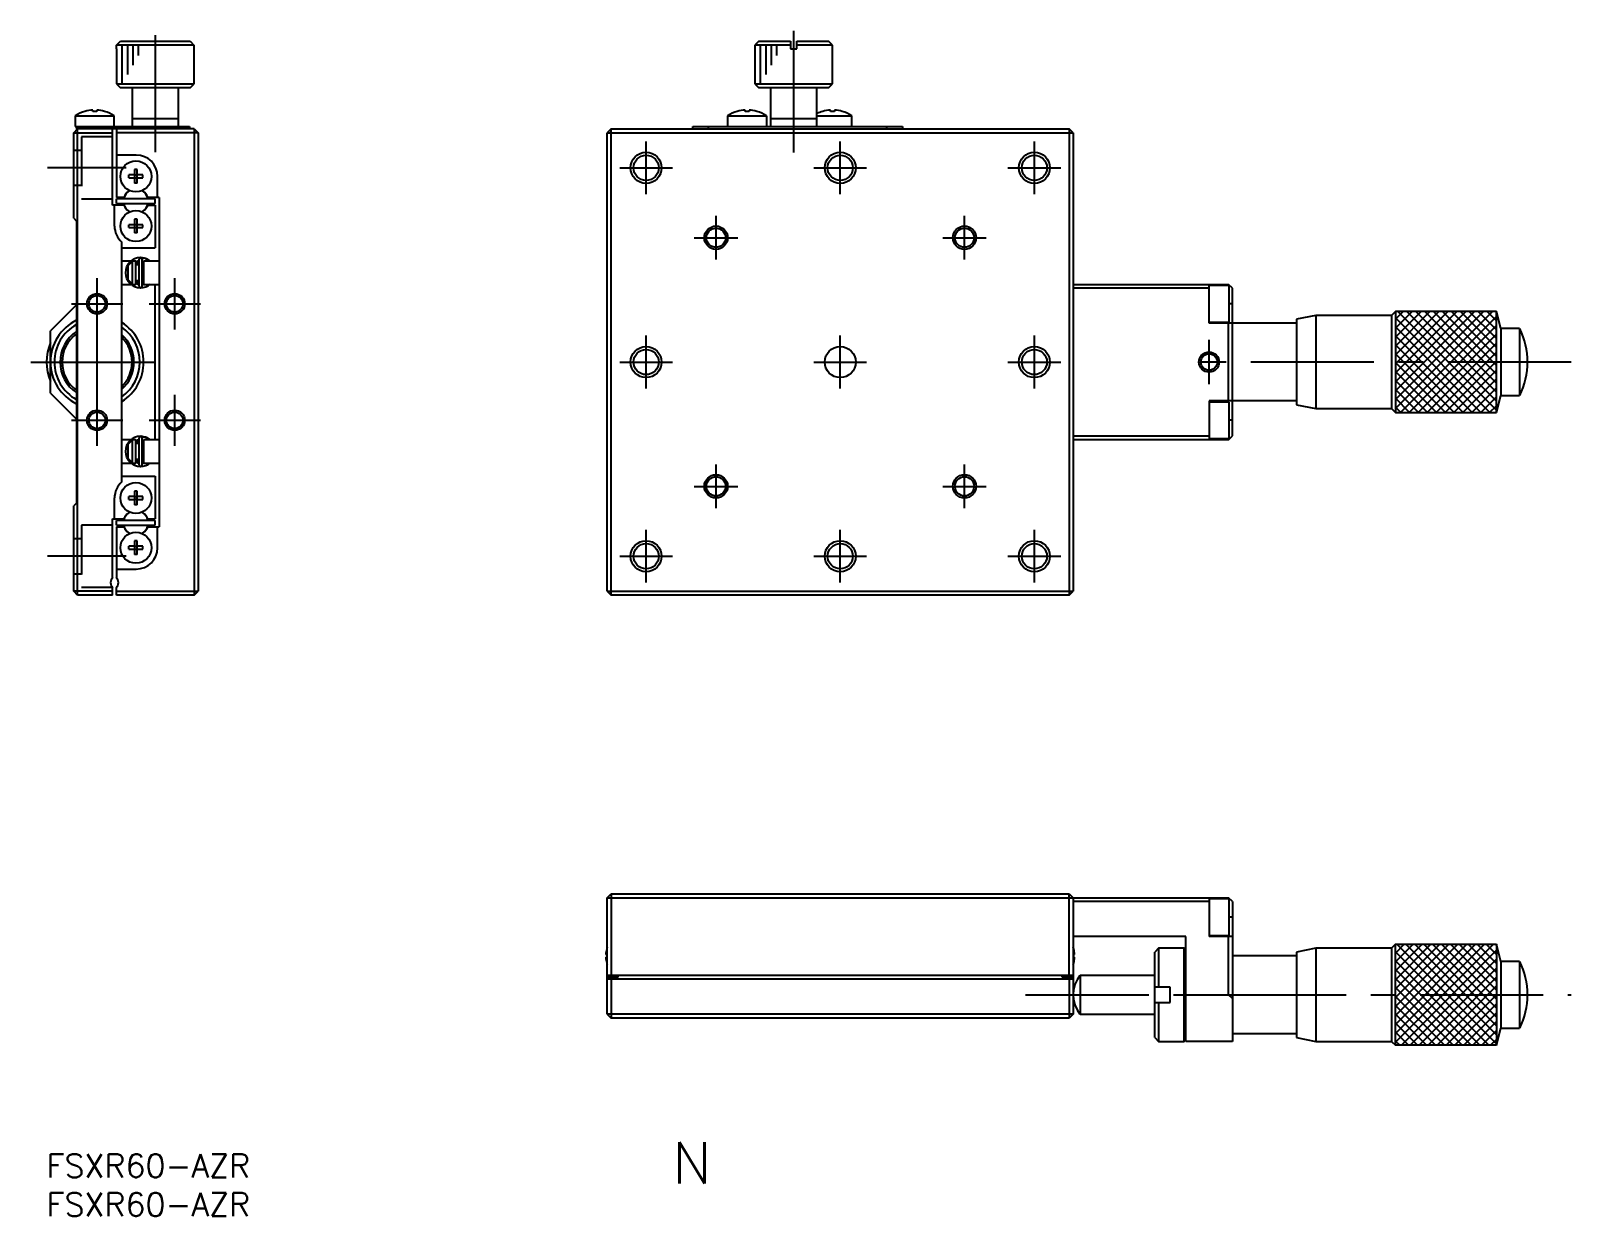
# Model space of a CAD drawing. Extents: x -2 to 452, y -8 to 300.
# Drawn here: x -2 to 196.3, y -8 to 144.6 of the extents above; entities that cross this region are included whole.
import ezdxf

# ---------------------------------------------------------------- set-up
doc = ezdxf.new("R2010")
doc.units = 0
doc.header["$LTSCALE"] = 0.5
doc.linetypes.add('CENTER', pattern=[50.8, 31.75, -6.35, 6.35, -6.35])
doc.linetypes.add('DASHED', pattern=[19.05, 12.7, -6.35])
for name, color, linetype in [('MSM_CENTER', 1, 'CENTER'), ('MSM_CONTINUOUS', 7, 'CONTINUOUS'), ('MSM_DASHED', 4, 'DASHED'), ('MSM_NARROW', 5, 'CONTINUOUS'), ('MSM_PART_NUMBER', 7, 'CONTINUOUS')]:
    doc.layers.add(name, color=color, linetype=linetype)
doc.styles.get("Standard").update_dxf_attribs({"font": 'txt.shx', "height": 3, "bigfont": 'bigfont.shx'})

# ---------------------------------------------------------------- blocks, each defined once
blk = doc.blocks.new('*U4')
at = {"layer": 'MSM_PART_NUMBER'}
blk.add_text('FSXR60-AZR', height=3, dxfattribs=at).set_placement((0, -3))
blk = doc.blocks.new('*U5')
at = {"layer": 'MSM_PART_NUMBER'}
blk.add_text('FSXR60-AZR', height=3, dxfattribs=at).set_placement((0, -8))

msp = doc.modelspace()

# ---------------------------------------------------------------- linework, layer by layer
at = {"layer": 'MSM_CENTER'}
for p, q in [((14, 144.04), (14, 128.97)), ((96.21, 144.59), (96.21, 128.92)), ((77.21, 123.55), (77.21, 130.35)), ((102.21, 123.55), (102.21, 130.35)), ((127.21, 123.55), (127.21, 130.35)), ((10.23, 126.95), (0.1, 126.95)), ((73.81, 126.95), (80.61, 126.95)), ((98.81, 126.95), (105.61, 126.95)), ((123.81, 126.95), (130.61, 126.95)), ((86.21, 115.15), (86.21, 120.75)), ((118.21, 115.15), (118.21, 120.75)), ((83.41, 117.95), (89.01, 117.95)), ((115.41, 117.95), (121.01, 117.95)), ((6.5, 106.15), (6.5, 112.75)), ((16.5, 106.15), (16.5, 112.75)), ((3.2, 109.45), (9.8, 109.45)), ((6.5, 93.42), (6.5, 110.49)), ((13.2, 109.45), (19.8, 109.45)), ((77.21, 98.55), (77.21, 105.35)), ((102.21, 98.55), (102.21, 105.35)), ((127.21, 98.55), (127.21, 105.35)), ((149.71, 99.12), (149.71, 104.79)), ((-2.03, 101.95), (15.03, 101.95)), ((73.81, 101.95), (80.61, 101.95)), ((98.81, 101.95), (105.61, 101.95)), ((123.81, 101.95), (130.61, 101.95)), ((196.35, 101.95), (146.08, 101.95)), ((6.5, 91.15), (6.5, 97.75)), ((16.5, 91.15), (16.5, 97.75)), ((3.2, 94.45), (9.8, 94.45)), ((13.2, 94.45), (19.8, 94.45)), ((86.21, 83.15), (86.21, 88.75)), ((118.21, 83.15), (118.21, 88.75)), ((83.41, 85.95), (89.01, 85.95)), ((115.41, 85.95), (121.01, 85.95)), ((77.21, 73.55), (77.21, 80.35)), ((102.21, 73.55), (102.21, 80.35)), ((127.21, 73.55), (127.21, 80.35)), ((10.23, 76.95), (0.1, 76.95)), ((73.81, 76.95), (80.61, 76.95)), ((98.81, 76.95), (105.61, 76.95)), ((123.81, 76.95), (130.61, 76.95)), ((126.08, 20.5), (196.35, 20.5))]:
    msp.add_line(p, q, dxfattribs=at)
at = {"layer": 'MSM_CONTINUOUS'}
for p, q in [((9.02, 142.75), (9.52, 143.25)), ((9.52, 143.25), (18.48, 143.25)), ((18.48, 143.25), (18.98, 142.75)), ((91.71, 143.25), (91.21, 142.75)), ((91.71, 143.25), (95.81, 143.25)), ((95.81, 143.25), (95.81, 142.25)), ((96.61, 142.25), (96.61, 143.25)), ((96.61, 143.25), (100.71, 143.25)), ((101.21, 142.75), (100.71, 143.25)), ((9, 142.25), (9.02, 142.25)), ((9, 142.25), (9, 137.75)), ((18.98, 142.75), (9.02, 142.75)), ((9.02, 142.25), (9.02, 142.75)), ((18.98, 142.75), (18.98, 142.25)), ((18.98, 142.25), (19, 142.25)), ((19, 137.75), (19, 142.25)), ((95.81, 142.75), (91.21, 142.75)), ((91.21, 142.75), (91.21, 137.75)), ((95.81, 142.25), (96.61, 142.25)), ((101.21, 142.75), (96.61, 142.75)), ((101.21, 137.75), (101.21, 142.75)), ((9, 137.75), (19, 137.75)), ((9, 137.75), (9.5, 137.25)), ((18.5, 137.25), (9.5, 137.25)), ((11, 137.25), (11, 132.25)), ((17, 132.25), (17, 137.25)), ((18.5, 137.25), (19, 137.75)), ((91.21, 137.75), (101.21, 137.75)), ((91.21, 137.75), (91.71, 137.25)), ((100.71, 137.25), (91.71, 137.25)), ((93.21, 137.25), (93.21, 132.25)), ((99.21, 132.25), (99.21, 137.25)), ((100.71, 137.25), (101.21, 137.75)), ((3.7, 133.64), (8.7, 133.64)), ((3.7, 133.64), (3.7, 132.25)), ((4.94, 134.22), (4.94, 134.22)), ((5.94, 134.22), (5.94, 134.39)), ((6.46, 134.39), (6.46, 134.22)), ((7.46, 134.22), (7.46, 134.22)), ((8.7, 132.25), (8.7, 133.64)), ((17, 133.25), (11, 133.25)), ((87.71, 133.64), (92.71, 133.64)), ((87.71, 133.64), (87.71, 132.25)), ((88.95, 134.22), (88.95, 134.22)), ((89.95, 134.22), (89.95, 134.39)), ((90.47, 134.39), (90.47, 134.22)), ((91.48, 134.22), (91.47, 134.22)), ((92.71, 133.64), (92.71, 132.25)), ((99.21, 133.25), (93.21, 133.25)), ((99.21, 133.64), (103.71, 133.64)), ((99.95, 134.22), (99.95, 134.22)), ((100.95, 134.22), (100.95, 134.39)), ((101.47, 134.39), (101.47, 134.22)), ((102.48, 134.22), (102.47, 134.22)), ((103.71, 132.25), (103.71, 133.64)), ((3.5, 131.45), (4, 131.95)), ((3.5, 131.45), (8.5, 131.45)), ((3.5, 120.45), (3.5, 131.45)), ((3.7, 132.25), (18.4, 132.25)), ((3.9, 131.95), (3.9, 132.25)), ((19, 131.95), (3.9, 131.95)), ((4, 71.95), (4, 131.95)), ((5.9, 132.25), (5.9, 131.95)), ((8.5, 122.15), (8.5, 131.95)), ((9, 131.95), (9, 123.15)), ((19.5, 131.45), (9, 131.45)), ((16.4, 131.95), (16.4, 132.25)), ((18.4, 132.25), (18.4, 131.95)), ((19, 131.95), (19.5, 131.45)), ((19, 131.95), (19, 71.95)), ((19.5, 131.45), (19.5, 72.45)), ((72.71, 131.95), (72.21, 131.45)), ((72.21, 72.45), (72.21, 131.45)), ((72.21, 131.45), (132.21, 131.45)), ((72.71, 131.95), (131.71, 131.95)), ((72.71, 71.95), (72.71, 131.95)), ((83.21, 131.95), (83.21, 132.25)), ((83.21, 132.25), (110.21, 132.25)), ((85.21, 132.25), (85.21, 131.95)), ((108.21, 131.95), (108.21, 132.25)), ((110.21, 132.25), (110.21, 131.95)), ((132.21, 131.45), (131.71, 131.95)), ((131.71, 131.95), (131.71, 71.95)), ((132.21, 131.45), (132.21, 72.45)), ((11.55, 128.6), (9, 128.6)), ((11.32, 126.03), (10.61, 126.03)), ((10.61, 125.67), (10.61, 126.03)), ((10.61, 125.67), (11.32, 125.67)), ((11.32, 126.74), (11.32, 126.03)), ((11.68, 126.74), (11.32, 126.74)), ((11.33, 126.02), (11.32, 126.03)), ((11.33, 125.68), (11.32, 125.67)), ((11.32, 125.67), (11.32, 124.97)), ((11.33, 126.02), (11.33, 125.68)), ((11.67, 126.02), (11.33, 126.02)), ((11.33, 125.68), (11.67, 125.68)), ((11.67, 126.02), (11.68, 126.03)), ((11.67, 125.68), (11.67, 126.02)), ((11.67, 125.68), (11.68, 125.67)), ((11.68, 126.03), (11.68, 126.74)), ((12.39, 126.03), (11.68, 126.03)), ((11.68, 124.97), (11.68, 125.67)), ((11.68, 125.67), (12.39, 125.67)), ((12.39, 125.67), (12.39, 126.03)), ((14.3, 123.15), (14.3, 125.85)), ((9.95, 123.15), (9, 123.15)), ((10.1, 123.41), (9.95, 123.15)), ((11.68, 124.97), (11.32, 124.97)), ((13.05, 123.15), (12.9, 123.41)), ((14.5, 123.15), (13.05, 123.15)), ((14.5, 123.15), (14.5, 80.75)), ((9.95, 122.15), (8.5, 122.15)), ((8.75, 119.45), (8.75, 122.15)), ((9, 122.35), (9, 122.95)), ((14, 122.95), (9, 122.95)), ((9, 122.35), (14, 122.35)), ((10.1, 121.89), (9.95, 122.15)), ((13.05, 122.15), (12.9, 121.89)), ((13.05, 122.15), (14, 122.15)), ((14, 122.35), (14, 122.95)), ((14, 122.15), (14, 116.65)), ((3.5, 120.45), (3.85, 120.1)), ((3.85, 120.1), (3.85, 83.8)), ((11.32, 119.63), (10.61, 119.63)), ((10.61, 119.27), (10.61, 119.63)), ((10.61, 119.27), (11.32, 119.27)), ((11.32, 120.34), (11.32, 119.63)), ((11.68, 120.34), (11.32, 120.34)), ((11.33, 119.62), (11.32, 119.63)), ((11.33, 119.28), (11.32, 119.27)), ((11.32, 119.27), (11.32, 118.57)), ((11.33, 119.62), (11.33, 119.28)), ((11.67, 119.62), (11.33, 119.62)), ((11.33, 119.28), (11.67, 119.28)), ((11.67, 119.62), (11.68, 119.63)), ((11.67, 119.28), (11.67, 119.62)), ((11.67, 119.28), (11.68, 119.27)), ((11.68, 119.63), (11.68, 120.34)), ((12.39, 119.63), (11.68, 119.63)), ((11.68, 118.57), (11.68, 119.27)), ((11.68, 119.27), (12.39, 119.27)), ((12.39, 119.27), (12.39, 119.63)), ((9.7, 86.53), (9.7, 117.37)), ((11.68, 118.57), (11.32, 118.57)), ((9.7, 116.65), (14, 116.65)), ((11.9, 115.2), (11.9, 111.7)), ((12.59, 115.3), (12.13, 115.4)), ((12.3, 115.23), (12.29, 115.23)), ((12.29, 111.7), (12.29, 115.2)), ((12.33, 115.24), (12.3, 115.23)), ((12.36, 115.26), (12.33, 115.24)), ((12.4, 115.27), (12.36, 115.26)), ((12.43, 115.28), (12.4, 115.27)), ((12.46, 115.28), (12.43, 115.28)), ((12.5, 115.29), (12.46, 115.28)), ((12.53, 115.29), (12.5, 115.29)), ((12.57, 115.3), (12.53, 115.29)), ((12.6, 115.3), (12.57, 115.3)), ((12.63, 115.3), (12.6, 115.3)), ((12.67, 115.29), (12.63, 115.3)), ((12.7, 115.29), (12.67, 115.29)), ((12.74, 115.28), (12.7, 115.29)), ((12.77, 115.27), (12.74, 115.28)), ((12.8, 115.26), (12.77, 115.27)), ((12.87, 115.24), (12.78, 114.95)), ((12.83, 115.25), (12.8, 115.26)), ((12.87, 115.24), (12.83, 115.25)), ((13.34, 114.95), (12.87, 115.24)), ((10.86, 114.95), (9.7, 114.95)), ((10.5, 114.37), (11, 114.9)), ((10.5, 112.53), (10.5, 114.37)), ((10.86, 114.95), (10.86, 114.95)), ((10.86, 114.95), (10.86, 114.95)), ((11, 114.95), (11, 111.95)), ((11.5, 114.95), (11, 114.95)), ((11.5, 114.89), (11.9, 115)), ((11.5, 111.95), (11.5, 114.95)), ((11.9, 114.45), (11.5, 114.45)), ((11.69, 114.95), (11.69, 114.95)), ((11.69, 114.95), (11.69, 114.95)), ((11.7, 114.95), (11.69, 114.95)), ((11.7, 114.45), (11.7, 114.95)), ((12.29, 114.6), (12.31, 114.68)), ((12.5, 114.45), (12.29, 114.45)), ((12.31, 114.68), (12.5, 114.89)), ((12.5, 114.95), (12.5, 111.95)), ((14.5, 114.95), (12.5, 114.95)), ((9.7, 111.95), (10.86, 111.95)), ((11, 112.01), (10.5, 112.54)), ((11, 111.95), (11.5, 111.95)), ((11.5, 112.45), (11.9, 112.45)), ((11.9, 111.91), (11.5, 112.02)), ((11.69, 111.95), (11.7, 111.95)), ((11.69, 111.95), (11.69, 111.95)), ((11.69, 111.95), (11.69, 111.95)), ((11.69, 111.95), (11.69, 111.95)), ((11.69, 111.95), (11.69, 111.95)), ((11.7, 111.95), (11.7, 112.45)), ((12.29, 112.45), (12.5, 112.45)), ((12.5, 112.01), (12.3, 112.26)), ((12.5, 111.95), (12.29, 111.91)), ((12.51, 111.95), (12.5, 111.95)), ((12.5, 111.95), (14.5, 111.95)), ((14, 91.95), (14, 111.95)), ((132.21, 111.95), (152.21, 111.95)), ((149.71, 111.45), (132.21, 111.45)), ((149.71, 106.95), (149.71, 111.95)), ((152.31, 111.8), (149.71, 111.8)), ((152.71, 111.45), (152.21, 111.95)), ((152.31, 107.1), (152.31, 111.8)), ((152.71, 92.45), (152.71, 111.45)), ((3.85, 109.3), (0.5, 105.95)), ((152.71, 109.45), (152.31, 109.45)), ((163.46, 107.95), (160.96, 107.45)), ((160.96, 107.45), (160.96, 96.45)), ((163.46, 107.95), (163.46, 95.95)), ((173.21, 107.95), (163.46, 107.95)), ((173.71, 108.45), (173.21, 107.95)), ((173.21, 107.95), (173.21, 95.95)), ((186.71, 108.45), (173.71, 108.45)), ((173.71, 108.45), (173.71, 95.45)), ((187.3, 106.25), (186.71, 108.45)), ((186.71, 95.45), (186.71, 108.45)), ((0.5, 97.95), (0.5, 105.95)), ((149.71, 107.1), (152.31, 107.1)), ((160.96, 106.95), (149.71, 106.95)), ((152.21, 96.95), (152.21, 106.95)), ((187.3, 106.25), (187.3, 97.65)), ((189.71, 106.25), (187.3, 106.25)), ((189.71, 106.25), (189.71, 97.65)), ((0.5, 97.95), (3.85, 94.6)), ((186.71, 95.45), (187.3, 97.65)), ((187.3, 97.65), (189.71, 97.65)), ((160.96, 96.95), (149.71, 96.95)), ((149.71, 96.95), (149.71, 91.95)), ((152.31, 96.8), (149.71, 96.8)), ((152.31, 92.1), (152.31, 96.8)), ((160.96, 96.45), (163.46, 95.95)), ((163.46, 95.95), (173.21, 95.95)), ((173.21, 95.95), (173.71, 95.45)), ((173.71, 95.45), (186.71, 95.45)), ((152.71, 94.45), (152.31, 94.45)), ((10.86, 91.95), (9.7, 91.95)), ((10.5, 91.37), (11, 91.9)), ((10.5, 89.53), (10.5, 91.37)), ((10.86, 91.95), (10.86, 91.95)), ((10.86, 91.95), (10.86, 91.95)), ((11, 91.95), (11, 88.95)), ((11.5, 91.95), (11, 91.95)), ((11.5, 91.89), (11.9, 92)), ((11.5, 88.95), (11.5, 91.95)), ((11.9, 91.45), (11.5, 91.45)), ((11.69, 91.95), (11.69, 91.95)), ((11.69, 91.95), (11.69, 91.95)), ((11.7, 91.95), (11.69, 91.95)), ((11.7, 91.45), (11.7, 91.95)), ((11.9, 92.2), (11.9, 88.7)), ((12.59, 92.3), (12.13, 92.4)), ((12.3, 92.23), (12.29, 92.23)), ((12.29, 88.7), (12.29, 92.2)), ((12.29, 91.6), (12.31, 91.68)), ((12.5, 91.45), (12.29, 91.45)), ((12.33, 92.24), (12.3, 92.23)), ((12.31, 91.68), (12.5, 91.89)), ((12.36, 92.26), (12.33, 92.24)), ((12.4, 92.27), (12.36, 92.26)), ((12.43, 92.28), (12.4, 92.27)), ((12.46, 92.28), (12.43, 92.28)), ((12.5, 92.29), (12.46, 92.28)), ((12.53, 92.29), (12.5, 92.29)), ((12.5, 91.95), (12.5, 88.95)), ((14.5, 91.95), (12.5, 91.95)), ((12.57, 92.3), (12.53, 92.29)), ((12.6, 92.3), (12.57, 92.3)), ((12.63, 92.3), (12.6, 92.3)), ((12.67, 92.29), (12.63, 92.3)), ((12.7, 92.29), (12.67, 92.29)), ((12.74, 92.28), (12.7, 92.29)), ((12.77, 92.27), (12.74, 92.28)), ((12.8, 92.26), (12.77, 92.27)), ((12.87, 92.24), (12.78, 91.95)), ((12.83, 92.25), (12.8, 92.26)), ((12.87, 92.24), (12.83, 92.25)), ((13.34, 91.95), (12.87, 92.24)), ((132.21, 92.45), (149.71, 92.45)), ((152.21, 91.95), (132.21, 91.95)), ((149.71, 92.1), (152.31, 92.1)), ((152.21, 91.95), (152.71, 92.45)), ((11, 89.01), (10.5, 89.54)), ((11.5, 89.45), (11.9, 89.45)), ((11.7, 88.95), (11.7, 89.45)), ((12.29, 89.45), (12.5, 89.45)), ((9.7, 88.95), (10.86, 88.95)), ((11, 88.95), (11.5, 88.95)), ((11.9, 88.91), (11.5, 89.02)), ((11.69, 88.95), (11.7, 88.95)), ((11.69, 88.95), (11.69, 88.95)), ((11.69, 88.95), (11.69, 88.95)), ((11.69, 88.95), (11.69, 88.95)), ((11.69, 88.95), (11.69, 88.95)), ((12.5, 89.01), (12.3, 89.26)), ((12.5, 88.95), (12.29, 88.91)), ((12.51, 88.95), (12.5, 88.95)), ((12.5, 88.95), (14.5, 88.95)), ((9.7, 87.25), (14, 87.25)), ((11.32, 85.34), (11.32, 84.63)), ((11.68, 85.34), (11.32, 85.34)), ((11.68, 84.63), (11.68, 85.34)), ((14, 87.25), (14, 81.75)), ((3.85, 83.8), (3.5, 83.45)), ((3.5, 72.45), (3.5, 83.45)), ((8.75, 81.75), (8.75, 84.45)), ((11.32, 84.63), (10.61, 84.63)), ((10.61, 84.27), (10.61, 84.63)), ((10.61, 84.27), (11.32, 84.27)), ((11.33, 84.62), (11.32, 84.63)), ((11.33, 84.28), (11.32, 84.27)), ((11.32, 84.27), (11.32, 83.57)), ((11.68, 83.57), (11.32, 83.57)), ((11.33, 84.62), (11.33, 84.28)), ((11.67, 84.62), (11.33, 84.62)), ((11.33, 84.28), (11.67, 84.28)), ((11.67, 84.62), (11.68, 84.63)), ((11.67, 84.28), (11.67, 84.62)), ((11.67, 84.28), (11.68, 84.27)), ((12.39, 84.63), (11.68, 84.63)), ((11.68, 83.57), (11.68, 84.27)), ((11.68, 84.27), (12.39, 84.27)), ((12.39, 84.27), (12.39, 84.63)), ((8.5, 81.75), (9.95, 81.75)), ((8.5, 74.21), (8.5, 81.75)), ((9, 80.95), (9, 81.55)), ((14, 81.55), (9, 81.55)), ((10.1, 82.01), (9.95, 81.75)), ((13.05, 81.75), (12.9, 82.01)), ((13.05, 81.75), (14, 81.75)), ((14, 80.95), (14, 81.55)), ((9, 80.95), (14, 80.95)), ((9, 80.75), (9, 74.21)), ((9, 80.75), (9.95, 80.75)), ((10.1, 80.49), (9.95, 80.75)), ((13.05, 80.75), (12.9, 80.49)), ((13.05, 80.75), (14.5, 80.75)), ((14.3, 78.05), (14.3, 80.75)), ((11.32, 78.23), (10.61, 78.23)), ((10.61, 77.87), (10.61, 78.23)), ((10.61, 77.87), (11.32, 77.87)), ((11.32, 78.94), (11.32, 78.23)), ((11.68, 78.94), (11.32, 78.94)), ((11.33, 78.22), (11.32, 78.23)), ((11.33, 77.88), (11.32, 77.87)), ((11.32, 77.87), (11.32, 77.17)), ((11.33, 78.22), (11.33, 77.88)), ((11.67, 78.22), (11.33, 78.22)), ((11.33, 77.88), (11.67, 77.88)), ((11.67, 78.22), (11.68, 78.23)), ((11.67, 77.88), (11.67, 78.22)), ((11.67, 77.88), (11.68, 77.87)), ((11.68, 78.23), (11.68, 78.94)), ((12.39, 78.23), (11.68, 78.23)), ((11.68, 77.17), (11.68, 77.87)), ((11.68, 77.87), (12.39, 77.87)), ((12.39, 77.87), (12.39, 78.23)), ((11.68, 77.17), (11.32, 77.17)), ((9, 75.3), (11.55, 75.3)), ((8.5, 72.45), (3.5, 72.45)), ((4, 71.95), (3.5, 72.45)), ((8.5, 71.95), (4, 71.95)), ((8.5, 71.95), (8.5, 72.89)), ((9, 71.95), (9, 72.89)), ((9, 72.45), (19.5, 72.45)), ((19, 71.95), (9, 71.95)), ((19, 71.95), (19.5, 72.45)), ((72.21, 72.45), (132.21, 72.45)), ((72.21, 72.45), (72.71, 71.95)), ((131.71, 71.95), (72.71, 71.95)), ((131.71, 71.95), (132.21, 72.45)), ((72.21, 33), (72.71, 33.5)), ((72.21, 33), (152.21, 33)), ((72.21, 18), (72.21, 33)), ((72.71, 33.5), (72.71, 23)), ((72.71, 33.5), (131.71, 33.5)), ((131.71, 23), (131.71, 33.5)), ((131.71, 33.5), (132.21, 33)), ((132.21, 33), (132.21, 18)), ((149.71, 32.5), (132.21, 32.5)), ((149.71, 33), (149.71, 28)), ((152.31, 32.85), (149.71, 32.85)), ((152.71, 32.5), (152.21, 33)), ((152.31, 28.15), (152.31, 32.85)), ((152.71, 32.5), (152.71, 14.5)), ((152.71, 30.5), (152.31, 30.5)), ((146.71, 28), (132.21, 28)), ((146.71, 14.5), (146.71, 28)), ((149.71, 28.15), (152.31, 28.15)), ((152.71, 28), (149.71, 28)), ((152.21, 20.5), (152.21, 28)), ((72.14, 26.39), (72.14, 26.39)), ((132.28, 26.39), (132.29, 26.39)), ((143.21, 26.5), (142.71, 26)), ((142.71, 15), (142.71, 26)), ((143.21, 26.5), (143.21, 21.5)), ((146.51, 26.5), (143.21, 26.5)), ((146.51, 14.5), (146.51, 26.5)), ((146.71, 26.3), (146.51, 26.5)), ((163.46, 26.5), (160.96, 26)), ((160.96, 26), (160.96, 15)), ((163.46, 26.5), (163.46, 14.5)), ((173.21, 26.5), (163.46, 26.5)), ((173.71, 27), (173.21, 26.5)), ((173.21, 26.5), (173.21, 14.5)), ((173.71, 14), (173.71, 27)), ((173.71, 27), (186.71, 27)), ((186.71, 27), (186.71, 14)), ((187.3, 24.8), (186.71, 27)), ((72.02, 25.68), (72.14, 25.68)), ((72.14, 25.32), (72.02, 25.32)), ((72.14, 24.61), (72.14, 24.61)), ((132.28, 25.68), (132.4, 25.68)), ((132.4, 25.32), (132.28, 25.32)), ((132.29, 24.61), (132.28, 24.61)), ((160.96, 25.5), (152.71, 25.5)), ((187.3, 24.8), (187.3, 16.2)), ((189.71, 24.8), (187.3, 24.8)), ((189.71, 24.8), (189.71, 16.2)), ((132.21, 23), (72.21, 23)), ((72.21, 22.75), (73.61, 22.75)), ((132.21, 22.5), (72.21, 22.5)), ((72.71, 22.5), (72.71, 17.5)), ((73.61, 22.75), (73.61, 23)), ((130.81, 22.75), (130.81, 23)), ((130.81, 22.75), (132.21, 22.75)), ((131.71, 22.5), (131.71, 17.5)), ((133.09, 23), (133.09, 18)), ((142.71, 23), (133.09, 23)), ((144.71, 21.5), (142.71, 21.5)), ((144.71, 19.5), (144.71, 21.5)), ((146.71, 20.5), (152.21, 20.5)), ((152.71, 20), (152.21, 20.5)), ((132.21, 18), (72.21, 18)), ((72.21, 18), (72.71, 17.5)), ((132.21, 18), (131.71, 17.5)), ((133.09, 18), (142.71, 18)), ((142.71, 19.5), (144.71, 19.5)), ((143.21, 19.5), (143.21, 14.5)), ((131.71, 17.5), (72.71, 17.5)), ((186.71, 14), (187.3, 16.2)), ((187.3, 16.2), (189.71, 16.2)), ((142.71, 15), (143.21, 14.5)), ((143.21, 14.5), (146.51, 14.5)), ((146.51, 14.5), (146.71, 14.7)), ((152.71, 14.5), (146.71, 14.5)), ((152.71, 15.5), (160.96, 15.5)), ((160.96, 15), (163.46, 14.5)), ((163.46, 14.5), (173.21, 14.5)), ((173.21, 14.5), (173.71, 14)), ((186.71, 14), (173.71, 14))]:
    msp.add_line(p, q, dxfattribs=at)
for centre, radius in [((11.5, 125.85), 2), ((77.21, 126.95), 1.62), ((102.21, 126.95), 1.62), ((127.21, 126.95), 1.62), ((11.5, 119.45), 2), ((86.21, 117.95), 1.23), ((118.21, 117.95), 1.23), ((6.5, 109.45), 1.06), ((16.5, 109.45), 1.06), ((77.21, 101.95), 1.62), ((102.21, 101.95), 2), ((127.21, 101.95), 1.62), ((149.71, 101.95), 1.06), ((6.5, 94.45), 1.06), ((16.5, 94.45), 1.06), ((11.5, 84.45), 2), ((86.21, 85.95), 1.23), ((118.21, 85.95), 1.23), ((11.5, 78.05), 2), ((77.21, 76.95), 1.62), ((102.21, 76.95), 1.62), ((127.21, 76.95), 1.62)]:
    msp.add_circle(centre, radius, dxfattribs=at)
for centre, radius, start, end in [((6.2, 129.9), 4.5, 106.2858, 123.749), ((6.2, 129.9), 4.49, 93.3178, 106.2694), ((6.2, 129.16), 5.06, 87.0558, 92.9442), ((6.2, 129.9), 4.49, 73.7306, 86.6822), ((6.2, 129.9), 4.5, 56.251, 73.7142), ((90.21, 129.9), 4.5, 106.2858, 123.749), ((90.21, 129.9), 4.49, 93.3178, 106.2694), ((90.21, 129.16), 5.06, 87.0558, 92.9442), ((90.21, 129.9), 4.49, 73.7306, 86.6822), ((90.21, 129.9), 4.5, 56.251, 73.7142), ((101.21, 129.9), 4.5, 106.2858, 116.3878), ((101.21, 129.9), 4.49, 93.3178, 106.2694), ((101.21, 129.16), 5.06, 87.0558, 92.9442), ((101.21, 129.9), 4.49, 73.7306, 86.6822), ((101.21, 129.9), 4.5, 56.251, 73.7142), ((11.55, 125.85), 2.75, 0, 90), ((11.5, 122.65), 1.59, 120.4333, 169.107), ((11.61, 122.54), 1.75, 121.8815, 150), ((11.5, 122.65), 1.59, 10.893, 59.5668), ((11.39, 122.54), 1.75, 30, 58.1185), ((11.5, 122.65), 1.59, 190.8931, 239.5668), ((11.61, 122.77), 1.75, 210, 238.1185), ((11.5, 122.65), 1.59, 300.4332, 349.1069), ((11.39, 122.77), 1.75, 301.8815, 330), ((11.5, 119.45), 2.75, 180, 229.1148), ((12.1, 113.45), 1.94, 90.6685, 269.2598), ((12.1, 115.2), 0.195, 0, 180), ((12.1, 111.7), 0.195, 180, 0), ((12.1, 113.46), 1.95, 270.7712, 309.4295), ((6.5, 101.95), 6, 116.2103, 243.7897), ((6.5, 101.95), 5.5, 118.8042, 241.1958), ((6.5, 101.95), 4.75, 123.9103, 236.0897), ((6.5, 101.95), 4.5, 126.0782, 233.9218), ((6.5, 101.95), 6, 302.231, 57.769), ((6.5, 101.95), 5.5, 305.5785, 54.4215), ((6.5, 101.95), 4.75, 312.3521, 47.6479), ((180.97, 101.95), 9.75, 333.8162, 26.1838), ((6.5, 101.95), 6.5, 157.3802, 202.6198), ((6.5, 101.95), 4.5, 315.3254, 44.6746), ((12.1, 90.45), 1.94, 90.6685, 269.2598), ((12.1, 92.2), 0.195, 0, 180), ((12.1, 88.7), 0.195, 180, 0), ((12.1, 90.46), 1.95, 270.7712, 309.4295), ((11.5, 84.45), 2.75, 130.8852, 180), ((11.5, 81.25), 1.59, 120.4333, 169.107), ((11.61, 81.14), 1.75, 121.8815, 150), ((11.5, 81.25), 1.59, 10.893, 59.5668), ((11.39, 81.14), 1.75, 30, 58.1185), ((11.5, 81.25), 1.59, 190.8931, 239.5668), ((11.61, 81.37), 1.75, 210, 238.1185), ((11.5, 81.25), 1.59, 300.4332, 349.1069), ((11.39, 81.37), 1.75, 301.8815, 330), ((11.55, 78.05), 2.75, 270, 0), ((9.25, 73.55), 1, 138.5904, 221.4096), ((8.25, 73.55), 1, 318.5904, 41.4096), ((75.21, 25.5), 3.19, 163.8933, 176.7703), ((75.21, 25.5), 3.2, 159.6359, 163.8775), ((129.21, 25.5), 3.2, 16.1225, 20.3641), ((129.21, 25.5), 3.19, 3.2297, 16.1067), ((75.21, 25.5), 3.19, 183.2297, 196.1067), ((75.66, 25.5), 3.52, 177.0665, 182.9335), ((75.21, 25.5), 3.2, 196.1225, 200.3641), ((129.21, 25.5), 3.2, 339.6359, 343.8775), ((128.98, 25.5), 3.31, 356.88, 3.12), ((129.21, 25.5), 3.19, 343.8933, 356.7703), ((180.97, 20.5), 9.75, 333.8162, 26.1838), ((136.21, 20.5), 4, 141.3178, 218.6822)]:
    msp.add_arc(centre, radius, start, end, dxfattribs=at)
at = {"layer": 'MSM_DASHED'}
for p, q in [((8.45, 130.95), (4.5, 130.95)), ((4.5, 130.95), (4.5, 122.95)), ((4.5, 129.2), (3.5, 129.2)), ((3.5, 124.7), (4.5, 124.7)), ((4.5, 122.95), (8.5, 122.95)), ((8.5, 80.95), (4.5, 80.95)), ((4.5, 80.95), (4.5, 72.95)), ((4.5, 79.2), (3.5, 79.2)), ((3.5, 74.7), (4.5, 74.7)), ((4.5, 72.95), (8.5, 72.95))]:
    msp.add_line(p, q, dxfattribs=at)
at = {"layer": 'MSM_NARROW'}
for p, q in [((9.7, 142.75), (9.7, 137.75)), ((10.4, 142.75), (10.4, 138.97)), ((11.1, 142.75), (11.1, 140.18)), ((11.8, 142.75), (11.8, 141.39)), ((91.91, 142.75), (91.91, 137.75)), ((92.61, 142.75), (92.61, 138.97)), ((93.31, 142.75), (93.31, 140.18)), ((94.01, 142.75), (94.01, 141.39)), ((173.71, 107.45), (174.71, 108.45)), ((173.71, 106.3), (175.86, 108.45)), ((173.71, 105.16), (177.01, 108.45)), ((173.71, 104.01), (178.16, 108.45)), ((173.71, 102.86), (179.31, 108.45)), ((173.71, 101.71), (180.46, 108.45)), ((173.71, 100.56), (181.61, 108.45)), ((173.71, 99.41), (182.76, 108.45)), ((173.71, 98.26), (183.91, 108.45)), ((173.71, 97.11), (185.05, 108.45)), ((173.71, 95.96), (186.2, 108.45)), ((185.88, 95.45), (173.71, 107.62)), ((186.71, 95.77), (174.03, 108.45)), ((174.35, 95.45), (186.71, 107.81)), ((186.71, 96.92), (175.18, 108.45)), ((186.71, 98.07), (176.33, 108.45)), ((186.71, 99.22), (177.48, 108.45)), ((186.71, 100.37), (178.63, 108.45)), ((186.71, 101.52), (179.78, 108.45)), ((186.71, 102.66), (180.92, 108.45)), ((186.71, 103.81), (182.07, 108.45)), ((186.71, 104.96), (183.22, 108.45)), ((186.71, 106.11), (184.37, 108.45)), ((186.71, 107.26), (185.52, 108.45)), ((186.71, 108.41), (186.67, 108.45)), ((184.73, 95.45), (173.71, 106.47)), ((183.58, 95.45), (173.71, 105.32)), ((175.5, 95.45), (186.71, 106.67)), ((176.65, 95.45), (186.71, 105.52)), ((182.43, 95.45), (173.71, 104.17)), ((177.8, 95.45), (186.71, 104.37)), ((178.95, 95.45), (186.71, 103.22)), ((181.28, 95.45), (173.71, 103.02)), ((180.14, 95.45), (173.71, 101.88)), ((180.1, 95.45), (186.71, 102.07)), ((178.99, 95.45), (173.71, 100.73)), ((177.84, 95.45), (173.71, 99.58)), ((181.25, 95.45), (186.71, 100.92)), ((182.4, 95.45), (186.71, 99.77)), ((176.69, 95.45), (173.71, 98.43)), ((175.54, 95.45), (173.71, 97.28)), ((183.54, 95.45), (186.71, 98.62)), ((184.69, 95.45), (186.71, 97.47)), ((174.39, 95.45), (173.71, 96.13)), ((185.84, 95.45), (186.71, 96.32)), ((173.71, 25.87), (174.84, 27)), ((173.71, 24.72), (175.99, 27)), ((173.71, 23.57), (177.14, 27)), ((173.71, 22.42), (178.29, 27)), ((173.71, 21.28), (179.44, 27)), ((173.71, 20.13), (180.59, 27)), ((173.71, 18.98), (181.74, 27)), ((173.71, 17.83), (182.89, 27)), ((173.71, 16.68), (184.03, 27)), ((173.71, 15.53), (185.18, 27)), ((173.71, 14.38), (186.33, 27)), ((185.75, 14), (173.71, 26.04)), ((186.71, 14.19), (173.9, 27)), ((174.48, 14), (186.71, 26.23)), ((186.71, 15.34), (175.05, 27)), ((186.71, 16.49), (176.2, 27)), ((186.71, 17.63), (177.35, 27)), ((186.71, 18.78), (178.5, 27)), ((186.71, 19.93), (179.65, 27)), ((186.71, 21.08), (180.8, 27)), ((186.71, 22.23), (181.94, 27)), ((186.71, 23.38), (183.09, 27)), ((186.71, 24.53), (184.24, 27)), ((186.71, 25.68), (185.39, 27)), ((186.71, 26.83), (186.54, 27)), ((184.6, 14), (173.71, 24.89)), ((175.63, 14), (186.71, 25.08)), ((176.78, 14), (186.71, 23.93)), ((183.45, 14), (173.71, 23.74)), ((182.3, 14), (173.71, 22.59)), ((177.93, 14), (186.71, 22.78)), ((181.16, 14), (173.71, 21.44)), ((180.01, 14), (173.71, 20.29)), ((179.08, 14), (186.71, 21.64)), ((180.23, 14), (186.71, 20.49)), ((178.86, 14), (173.71, 19.14)), ((177.71, 14), (173.71, 17.99)), ((181.38, 14), (186.71, 19.34)), ((182.52, 14), (186.71, 18.19)), ((176.56, 14), (173.71, 16.85)), ((183.67, 14), (186.71, 17.04)), ((184.82, 14), (186.71, 15.89)), ((175.41, 14), (173.71, 15.7)), ((174.26, 14), (173.71, 14.55)), ((185.97, 14), (186.71, 14.74))]:
    msp.add_line(p, q, dxfattribs=at)
for centre, radius in [((77.21, 126.95), 2), ((102.21, 126.95), 2), ((127.21, 126.95), 2), ((86.21, 117.95), 1.5), ((118.21, 117.95), 1.5), ((6.5, 109.45), 1.3), ((16.5, 109.45), 1.3), ((77.21, 101.95), 2), ((127.21, 101.95), 2), ((149.71, 101.95), 1.3), ((6.5, 94.45), 1.3), ((16.5, 94.45), 1.3), ((86.21, 85.95), 1.5), ((118.21, 85.95), 1.5), ((77.21, 76.95), 2), ((102.21, 76.95), 2), ((127.21, 76.95), 2)]:
    msp.add_circle(centre, radius, dxfattribs=at)

# ---------------------------------------------------------------- block references
at = {"layer": 'MSM_CONTINUOUS'}
for name in ['*U4', '*U5']:
    msp.add_blockref(name, (0, 0), dxfattribs=at)

# ---------------------------------------------------------------- texts
at = {"layer": 'MSM_PART_NUMBER'}
msp.add_text('N', height=5.33, dxfattribs=at).set_placement((80.61, -3.81))

doc.saveas('drawing.dxf')
